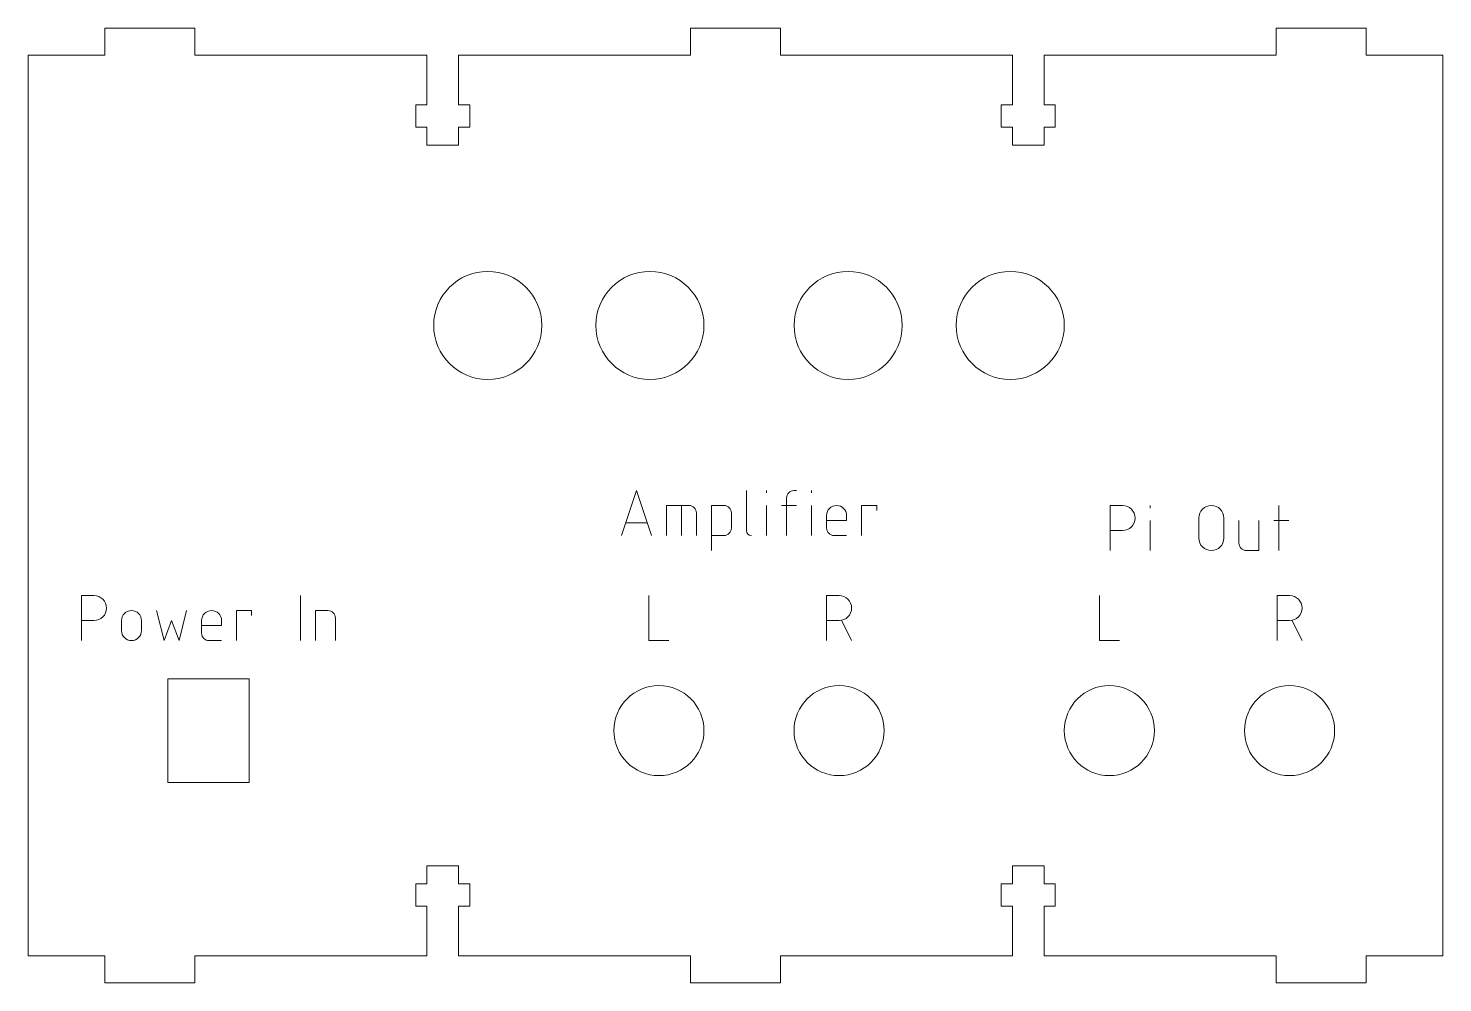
# Model space of a CAD drawing. Header units: millimetres. Extents: x 0 to 157, y 7 to 113.
import ezdxf

# ---------------------------------------------------------------- set-up
doc = ezdxf.new("R2010")
doc.units = ezdxf.units.MM
doc.layers.get('0').update_dxf_attribs({"linetype": 'CONTINUOUS', "lineweight": 0})
for name, color, linetype, lineweight in [('2xPowerConn_MountingHoles', 1, 'CONTINUOUS', 0), ('3x10_Male', 1, 'CONTINUOUS', 0), ('Cutouts', 1, 'CONTINUOUS', 0), ('M3_ScrewJoint', 1, 'CONTINUOUS', 0), ('Panel', 1, 'CONTINUOUS', 0), ('Text', 7, 'CONTINUOUS', 0)]:
    doc.layers.add(name, color=color, linetype=linetype, lineweight=lineweight)

# ---------------------------------------------------------------- blocks, each defined once
blk = doc.blocks.new('2Pole_PowerConnector-0')
at = {"layer": '2xPowerConn_MountingHoles'}
for centre in [(-9, 0), (9, 0)]:
    blk.add_circle(centre, 6, dxfattribs=at)
blk = doc.blocks.new('2Pole_PowerConnector-1')
at = {"layer": '2xPowerConn_MountingHoles'}
for centre in [(-9, 0), (9, 0)]:
    blk.add_circle(centre, 6, dxfattribs=at)

msp = doc.modelspace()

# ---------------------------------------------------------------- linework, layer by layer
for p, q in [((68.89, 50), (68.89, 45)), ((88.61, 45), (88.61, 50)), ((88.61, 50), (90, 50)), ((90, 47.22), (88.61, 47.22)), ((91.39, 45), (90.27, 47.25)), ((68.89, 45), (71.11, 45))]:
    msp.add_line(p, q)
msp.add_arc((90, 48.61), 1.39, 270, 90)
at = {"layer": '3x10_Male'}
for p, q in [((8.5, 110), (8.5, 113)), ((8.5, 113), (18.5, 113)), ((18.5, 113), (18.5, 110)), ((73.5, 110), (73.5, 113)), ((73.5, 113), (83.5, 113)), ((83.5, 113), (83.5, 110)), ((138.5, 110), (138.5, 113)), ((138.5, 113), (148.5, 113)), ((148.5, 113), (148.5, 110)), ((8.5, 10), (8.5, 7)), ((18.5, 7), (18.5, 10)), ((73.5, 10), (73.5, 7)), ((83.5, 7), (83.5, 10)), ((138.5, 10), (138.5, 7)), ((148.5, 7), (148.5, 10)), ((8.5, 7), (18.5, 7)), ((73.5, 7), (83.5, 7)), ((138.5, 7), (148.5, 7))]:
    msp.add_line(p, q, dxfattribs=at)
at = {"layer": 'Cutouts'}
for p, q in [((15.5, 29.25), (15.5, 40.75)), ((15.5, 40.75), (24.5, 40.75)), ((24.5, 29.25), (24.5, 40.75)), ((15.5, 29.25), (24.5, 29.25))]:
    msp.add_line(p, q, dxfattribs=at)
for centre in [(70, 35), (90, 35), (120, 35), (140, 35)]:
    msp.add_circle(centre, 5, dxfattribs=at)
at = {"layer": 'M3_ScrewJoint'}
for p, q in [((44.25, 110), (44.25, 104.5)), ((47.75, 104.5), (47.75, 110)), ((109.25, 110), (109.25, 104.5)), ((112.75, 104.5), (112.75, 110)), ((43, 102), (43, 104.5)), ((44.25, 104.5), (43, 104.5)), ((49, 104.5), (47.75, 104.5)), ((49, 102), (49, 104.5)), ((108, 102), (108, 104.5)), ((109.25, 104.5), (108, 104.5)), ((114, 104.5), (112.75, 104.5)), ((114, 102), (114, 104.5)), ((43, 102), (44.25, 102)), ((44.25, 102), (44.25, 100)), ((47.75, 100), (47.75, 102)), ((47.75, 102), (49, 102)), ((108, 102), (109.25, 102)), ((109.25, 102), (109.25, 100)), ((112.75, 100), (112.75, 102)), ((112.75, 102), (114, 102)), ((44.25, 100), (47.75, 100)), ((109.25, 100), (112.75, 100)), ((47.75, 20), (44.25, 20)), ((44.25, 20), (44.25, 18)), ((47.75, 18), (47.75, 20)), ((112.75, 20), (109.25, 20)), ((109.25, 20), (109.25, 18)), ((112.75, 18), (112.75, 20)), ((43, 18), (43, 15.5)), ((44.25, 18), (43, 18)), ((49, 18), (47.75, 18)), ((49, 18), (49, 15.5)), ((108, 18), (108, 15.5)), ((109.25, 18), (108, 18)), ((114, 18), (112.75, 18)), ((114, 18), (114, 15.5)), ((43, 15.5), (44.25, 15.5)), ((44.25, 15.5), (44.25, 10)), ((47.75, 10), (47.75, 15.5)), ((47.75, 15.5), (49, 15.5)), ((108, 15.5), (109.25, 15.5)), ((109.25, 15.5), (109.25, 10)), ((112.75, 10), (112.75, 15.5)), ((112.75, 15.5), (114, 15.5))]:
    msp.add_line(p, q, dxfattribs=at)
at = {"layer": 'Panel'}
for p, q in [((0, 10), (0, 110)), ((0, 110), (8.5, 110)), ((18.5, 110), (44.25, 110)), ((47.75, 110), (73.5, 110)), ((83.5, 110), (109.25, 110)), ((112.75, 110), (138.5, 110)), ((148.5, 110), (157, 110)), ((157, 10), (157, 110)), ((0, 10), (8.5, 10)), ((44.25, 10), (18.5, 10)), ((73.5, 10), (47.75, 10)), ((83.5, 10), (109.25, 10)), ((112.75, 10), (138.5, 10)), ((148.5, 10), (157, 10))]:
    msp.add_line(p, q, dxfattribs=at)
at = {"layer": 'Text'}
for p, q in [((65.83, 56.67), (67.5, 61.67)), ((67.5, 61.67), (69.17, 56.67)), ((79.72, 61.67), (79.72, 57.22)), ((81.94, 61.39), (81.94, 61.67)), ((85, 61.67), (85.28, 61.67)), ((86.94, 61.39), (86.94, 61.67)), ((70.83, 56.67), (70.83, 60)), ((70.83, 60), (73.33, 60)), ((72.5, 56.67), (72.5, 60)), ((75.83, 55), (75.83, 60)), ((75.83, 60), (77.22, 60)), ((81.94, 56.67), (81.94, 60)), ((83.61, 60), (85.28, 60)), ((84.17, 56.67), (84.17, 60.83)), ((86.94, 56.67), (86.94, 60)), ((92.5, 56.67), (92.5, 60)), ((92.5, 60), (94.17, 60)), ((94.17, 60), (94.17, 59.44)), ((120.07, 55), (120.07, 60)), ((120.07, 60), (121.46, 60)), ((124.51, 59.72), (124.51, 60)), ((138.82, 55), (138.82, 60)), ((74.17, 59.17), (74.17, 56.67)), ((78.06, 59.17), (78.06, 57.5)), ((88.61, 57.5), (88.61, 58.89)), ((90.83, 58.33), (88.61, 58.33)), ((90.83, 58.89), (90.83, 58.33)), ((124.51, 55), (124.51, 58.33)), ((129.93, 56.39), (129.93, 58.61)), ((132.71, 58.61), (132.71, 56.39)), ((134.38, 58.33), (134.38, 55.83)), ((136.6, 55), (136.6, 58.33)), ((138.26, 58.33), (139.93, 58.33)), ((66.3, 58.06), (68.7, 58.06)), ((77.22, 56.67), (75.83, 56.67)), ((90.83, 56.67), (89.44, 56.67)), ((121.46, 57.22), (120.07, 57.22)), ((135.21, 55), (136.6, 55)), ((5.9, 45), (5.9, 50)), ((5.9, 50), (7.29, 50)), ((30.21, 45), (30.21, 50)), ((118.89, 50), (118.89, 45)), ((138.61, 45), (138.61, 50)), ((138.61, 50), (140, 50)), ((7.29, 47.22), (5.9, 47.22)), ((10.35, 46.11), (10.35, 47.22)), ((12.57, 47.22), (12.57, 46.11)), ((14.24, 48.33), (15.07, 45)), ((15.07, 45), (15.9, 47.22)), ((15.9, 47.22), (16.74, 45)), ((16.74, 45), (17.57, 48.33)), ((19.24, 45.83), (19.24, 47.22)), ((21.46, 47.22), (21.46, 46.67)), ((23.12, 45), (23.12, 48.33)), ((23.12, 48.33), (24.79, 48.33)), ((24.79, 48.33), (24.79, 47.78)), ((31.88, 45), (31.88, 48.33)), ((31.88, 48.33), (33.26, 48.33)), ((34.1, 47.5), (34.1, 45)), ((140, 47.22), (138.61, 47.22)), ((141.39, 45), (140.27, 47.25)), ((21.46, 46.67), (19.24, 46.67)), ((21.46, 45), (20.07, 45)), ((118.89, 45), (121.11, 45))]:
    msp.add_line(p, q, dxfattribs=at)
for centre, radius, start, end in [((85, 60.83), 0.833, 90, 180), ((73.33, 59.17), 0.833, 360, 90), ((77.22, 59.17), 0.833, 0.0013, 89.9987), ((89.72, 58.89), 1.11, 0, 180), ((121.46, 58.61), 1.39, 270, 90), ((131.32, 58.61), 1.39, 0, 180), ((77.22, 57.5), 0.833, 270.0013, 359.9987), ((80.28, 57.22), 0.556, 180, 270), ((89.44, 57.5), 0.833, 180, 270), ((131.32, 56.39), 1.39, 180, 0), ((135.21, 55.83), 0.833, 180, 270), ((7.29, 48.61), 1.39, 270, 90), ((140, 48.61), 1.39, 270, 90), ((11.46, 47.22), 1.11, 0, 180), ((20.35, 47.22), 1.11, 0, 180), ((33.26, 47.5), 0.833, 360, 90), ((11.46, 46.11), 1.11, 180, 0), ((20.07, 45.83), 0.833, 180, 270)]:
    msp.add_arc(centre, radius, start, end, dxfattribs=at)

# ---------------------------------------------------------------- block references
at = {"layer": 'Cutouts'}
for name, p in [('2Pole_PowerConnector-0', (60, 80)), ('2Pole_PowerConnector-1', (100, 80))]:
    msp.add_blockref(name, p, dxfattribs=at)

doc.saveas('drawing.dxf')
